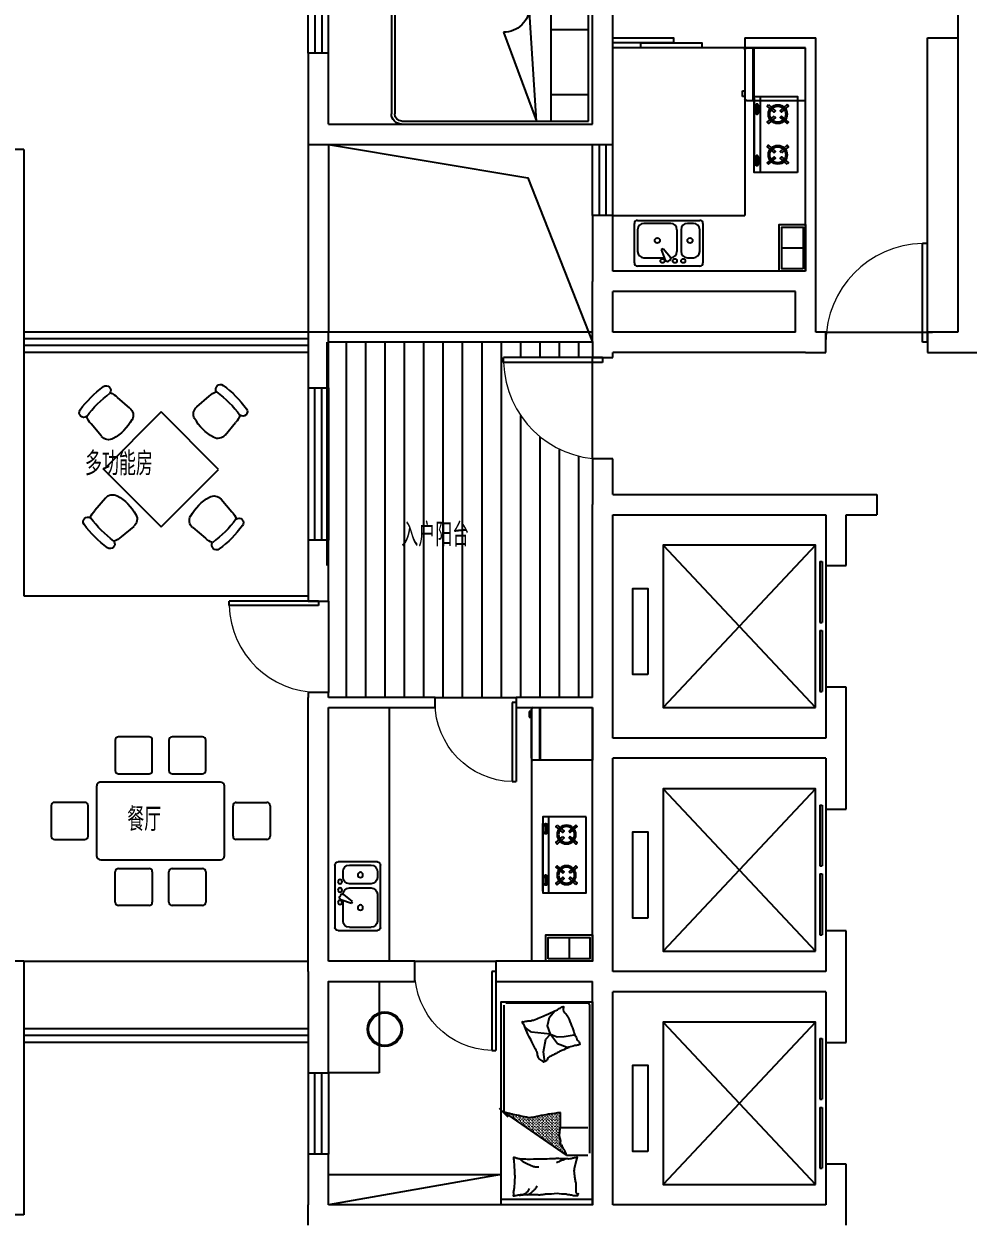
# Model space of a CAD drawing. Extents: x -355331 to -318731, y -592200 to -560200.
# Drawn here: x -346331 to -337031, y -579750 to -567963 of the extents above; entities that cross this region are included whole.
import ezdxf

# ---------------------------------------------------------------- set-up
doc = ezdxf.new("R2010")
doc.units = 0
doc.header["$LTSCALE"] = 1000
doc.header["$MEASUREMENT"] = 0
doc.layers.get('0').update_dxf_attribs({"linetype": 'CONTINUOUS'})
for name, color, linetype in [('BALCONY', 2, 'CONTINUOUS'), ('BATH', 6, 'CONTINUOUS'), ('H', 252, 'CONTINUOUS'), ('JIAJU', 252, 'CONTINUOUS'), ('WALL', 2, 'CONTINUOUS'), ('WIN', 4, 'CONTINUOUS'), ('WINDOW', 3, 'CONTINUOUS'), ('家具', 145, 'CONTINUOUS'), ('文字', 7, 'CONTINUOUS')]:
    doc.layers.add(name, color=color, linetype=linetype)
doc.styles.add('_TCH_WINDOW', font='SIMPLEX', dxfattribs={"height": 3.5, "bigfont": 'GBCBIG'})
doc.styles.add('DIM_FONT', font='ROMAND.shx', dxfattribs={"width": 0.7})
doc.styles.get("Standard").update_dxf_attribs({"font": 'GBENOR', "bigfont": 'GBCBIG'})

# ---------------------------------------------------------------- blocks, each defined once
blk = doc.blocks.new('A$C51354A1B')
for p, q in [((738, 1847), (1071, 1847)), ((1324, 1847), (1657, 1847)), ((702, 1478), (702, 1811)), ((1107, 1811), (1107, 1478)), ((1288, 1478), (1288, 1811)), ((1693, 1811), (1693, 1478)), ((1071, 1442), (738, 1442)), ((1657, 1442), (1324, 1442)), ((1853, 1345), (543, 1345)), ((498, 1300), (498, 540)), ((1898, 540), (1898, 1300)), ((0, 753), (0, 1086)), ((36, 1122), (369, 1122)), ((405, 1086), (405, 753)), ((1991, 1086), (1991, 753)), ((2360, 1122), (2027, 1122)), ((2396, 753), (2396, 1086)), ((369, 717), (36, 717)), ((2027, 717), (2360, 717)), ((543, 495), (1853, 495)), ((1071, 405), (738, 405)), ((1657, 405), (1324, 405)), ((702, 369), (702, 36)), ((1107, 36), (1107, 369)), ((1288, 369), (1288, 36)), ((1693, 36), (1693, 369)), ((738, 0), (1071, 0)), ((1324, 0), (1657, 0))]:
    blk.add_line(p, q)
for centre, radius, start, end in [((738, 1811), 36, 90, 180), ((1071, 1811), 36, 0, 90), ((1324, 1811), 36, 90, 180), ((1657, 1811), 36, 0, 90), ((738, 1478), 36, 180, 270), ((1071, 1478), 36, 270, 0), ((1324, 1478), 36, 180, 270), ((1657, 1478), 36, 270, 0), ((543, 1300), 45, 90, 180), ((1853, 1300), 45, 0, 90), ((36, 1086), 36, 90, 180), ((369, 1086), 36, 0, 90), ((2027, 1086), 36, 90, 180), ((36, 753), 36, 180, 270), ((369, 753), 36, 270, 0), ((2027, 753), 36, 180, 270), ((2360, 753), 36, 270, 0), ((543, 540), 45, 180, 270), ((1853, 540), 45, 270, 0), ((738, 369), 36, 90, 180), ((1071, 369), 36, 0, 90), ((1324, 369), 36, 90, 180), ((1657, 369), 36, 0, 90), ((738, 36), 36, 180, 270), ((1071, 36), 36, 270, 0), ((1324, 36), 36, 180, 270), ((1657, 36), 36, 270, 0)]:
    blk.add_arc(centre, radius, start, end)
at = {"layer": 'JIAJU'}
blk.add_arc((2360, 1086), 36, 0, 90, dxfattribs=at)
blk = doc.blocks.new('_E15UYS')
for p, q in [((-56, 0), (-56, 700)), ((-32, 635), (-22, 635)), ((-24, 619), (-24, 554)), ((-7, 619), (-24, 619)), ((-24, 554), (-7, 554)), ((-7, 554), (-7, 619)), ((0, 15), (0, 638)), ((-33, 544), (-22, 544)), ((-32, 162), (-22, 162)), ((-24, 146), (-24, 81)), ((-7, 146), (-24, 146)), ((-7, 81), (-7, 146)), ((-33, 71), (-22, 71)), ((-24, 81), (-7, 81))]:
    blk.add_line(p, q)
for points in [[(-400, 700), (0, 700), (0, 0), (-400, 0), (-400, 700)], [(-252, 518), (-241, 505), (-304, 449), (-316, 462), (-252, 518)], [(-185, 518), (-196, 505), (-132, 449), (-121, 462), (-185, 518)], [(-252, 181), (-241, 194), (-304, 250), (-316, 237), (-252, 181)], [(-185, 181), (-196, 194), (-132, 250), (-121, 237), (-185, 181)]]:
    blk.add_lwpolyline(points)
for points in [[(-304, 624), (-241, 567), (-252, 555), (-316, 611)], [(-132, 624), (-196, 567), (-185, 555), (-121, 611)], [(-304, 75), (-241, 132), (-252, 144), (-316, 88)], [(-132, 75), (-196, 132), (-185, 144), (-121, 88)]]:
    blk.add_lwpolyline(points, close=True)
for points in [[(-32, 635, 0.259034), (-36, 634, 0.076276), (-41, 622, 0.036515), (-43, 609, 0.026615), (-44, 590, 0.026615), (-43, 571, 0.036515), (-41, 557, 0.076276), (-36, 546, 0.259034), (-32, 544, 0.078462), (-31, 544, 0.056762)], [(-22, 635, 0.259034), (-25, 634, 0.076276), (-30, 622, 0.036515), (-33, 609, 0.026615), (-34, 590, 0.026615), (-33, 571, 0.036515), (-30, 557, 0.076276), (-25, 546, 0.259034), (-22, 544, 0.259034), (-18, 546, 0.056762), (-14, 554, 0.036515)], [(-13, 619, 0.008736), (-13, 622, 0.076276), (-18, 634, 0.259034), (-22, 635, 0.259034)], [(-32, 162, 0.259034), (-36, 161, 0.076276), (-41, 149, 0.036515), (-43, 136, 0.026615), (-44, 117, 0.026615), (-43, 98, 0.036515), (-41, 84, 0.076276), (-36, 73, 0.259034), (-32, 71, 0.078462), (-31, 71, 0.056762)], [(-22, 162, 0.259034), (-25, 161, 0.076276), (-30, 149, 0.036515), (-33, 136, 0.026615), (-34, 117, 0.026615), (-33, 98, 0.036515), (-30, 84, 0.076276), (-25, 73, 0.259034), (-22, 71, 0.259034), (-18, 73, 0.056762), (-14, 81, 0.036515)], [(-13, 146, 0.008736), (-13, 149, 0.076276), (-18, 161, 0.259034), (-22, 162, 0.259034)]]:
    blk.add_lwpolyline(points, format="xyb")
for centre, radius in [((-218, 536), 86.4), ((-218, 536), 73.5), ((-218, 163), 86.4), ((-218, 163), 73.5)]:
    blk.add_circle(centre, radius)
at = {"width": 0.8, "flags": 9}
for tag in ['XSIZE', 'YSIZE']:
    blk.add_attdef(tag, (0, 0), '', height=0.5, dxfattribs=at)
blk = doc.blocks.new('$plan$00000400')
for p, q in [((-517, 0), (0, 0)), ((-517, -584), (-517, 0)), ((0, 0), (0, -584)), ((0, -511), (-517, -511)), ((-17, -600), (-500, -600)), ((-477, -600), (-477, -623)), ((-477, -623), (-422, -623)), ((-422, -623), (-422, -600))]:
    blk.add_line(p, q)
at = {"lineweight": 13}
blk.add_line((0, -523), (-517, -523), dxfattribs=at)
for centre, start, end in [((-500, -584), 180, 270), ((-17, -584), 270, 360)]:
    blk.add_arc(centre, 16.7, start, end)
blk = doc.blocks.new('M_E25ESP')
at = {"color": 0, "linetype": 'ByBlock'}
for p, q in [((0, -307), (0, 307)), ((31, 338), (419, 338)), ((82, 245), (82, 40)), ((358, 307), (143, 307)), ((419, -20), (419, 245)), ((450, 307), (450, -307)), ((48, 2), (57, -12)), ((59, 31), (163, 70)), ((173, 53), (87, -18)), ((163, 70), (173, 53)), ((143, -82), (358, -82)), ((82, -184), (82, -245)), ((358, -123), (143, -123)), ((419, -245), (419, -184)), ((419, -338), (31, -338)), ((143, -307), (358, -307))]:
    blk.add_line(p, q, dxfattribs=at)
for centre, radius in [((251, 112), 25.6), ((51, 61), 20.5), ((51, -61), 20.5), ((51, -143), 20.5), ((251, -210), 25.6)]:
    blk.add_circle(centre, radius, dxfattribs=at)
for centre, radius, start, end in [((31, 307), 30.7, 90, 180), ((143, 245), 61.4, 90, 180), ((358, 245), 61.4, 0, 90), ((419, 307), 30.7, 0, 90), ((66, 12), 20.5, 110.5377, 210), ((74, -2), 20.5, 210, 309.4623), ((143, -20), 61.4, 180, 270), ((358, -20), 61.4, 270, 0), ((143, -184), 61.4, 90, 180), ((358, -184), 61.4, 0, 90), ((31, -307), 30.7, 180, 270), ((143, -245), 61.4, 180, 270), ((358, -245), 61.4, 270, 0), ((419, -307), 30.7, 270, 0)]:
    blk.add_arc(centre, radius, start, end, dxfattribs=at)
at = {"style": 'DIM_FONT', "width": 0.8, "flags": 9}
for tag in ['XSIZE', 'YSIZE']:
    blk.add_attdef(tag, (0, 0), '', height=0.5, dxfattribs=at)
blk = doc.blocks.new('A$C38CF082A')
at = {"layer": 'BATH'}
blk.add_line((235, 230), (25, 230), dxfattribs=at)
for points in [[(0, 460), (260, 460), (260, 0), (0, 0)], [(25, 435), (235, 435), (235, 25), (25, 25)]]:
    blk.add_lwpolyline(points, close=True, dxfattribs=at)
blk = doc.blocks.new('M_C54TQD')
for p, q in [((0, -52), (1500, -52)), ((26, -509), (26, -1968)), ((853, -489), (46, -489)), ((853, -489), (1472, -916)), ((46, -761), (915, -761)), ((1472, -1968), (1472, -916)), ((381, -1368), (395, -1471)), ((778, -1368), (698, -1472)), ((161, -1514), (137, -1518)), ((255, -1552), (161, -1514)), ((395, -1471), (369, -1593)), ((528, -1559), (509, -1470)), ((698, -1472), (623, -1603)), ((90, -1638), (87, -1645)), ((188, -1621), (90, -1638)), ((257, -1618), (188, -1621)), ((324, -1645), (255, -1552)), ((324, -1645), (257, -1618)), ((369, -1593), (324, -1645)), ((324, -1645), (510, -1664)), ((324, -1645), (355, -1728)), ((548, -1617), (528, -1559)), ((605, -1658), (548, -1617)), ((623, -1603), (605, -1658)), ((605, -1658), (734, -1626)), ((734, -1626), (837, -1640)), ((837, -1640), (873, -1660)), ((355, -1728), (335, -1810)), ((510, -1664), (560, -1700)), ((560, -1700), (572, -1709)), ((592, -1767), (580, -1861)), ((605, -1658), (594, -1752)), ((605, -1658), (655, -1721)), ((655, -1721), (720, -1769)), ((335, -1810), (281, -1873)), ((720, -1769), (813, -1769)), ((46, -1988), (1452, -1988))]:
    blk.add_line(p, q)
blk.add_lwpolyline([(0, -2000), (0, 0), (1500, 0), (1500, -2000)], close=True)
for points in [[(101, -127, -0.263368), (73, -108, -0.494818), (82, -89, -0.049225), (100, -88, -0.036831), (124, -89, -0.031893), (161, -97, 0.035782), (195, -104, 0.032941), (285, -110, 0.026564), (396, -104, 0.017905), (434, -99, -0.033397), (454, -97, -0.03204), (491, -97, 0.018442), (555, -101, 0.010837), (620, -100, 0.014624), (668, -97, 0.111249), (691, -89, -0.153708), (708, -86, -0.076444), (715, -87, -0.215512), (717, -89, -0.585858), (714, -92, 0.363489), (709, -95, 0.191716), (709, -106, -0.129675), (711, -123, -0.01735), (708, -140, 0.019326), (706, -155, 0.018818), (699, -223, 0.021828), (698, -283, 0.006204), (700, -316, 0.001963), (706, -423, 0.028341), (710, -459, -0.117014), (709, -468, -0.36606), (708, -469, -0.03973), (694, -466, -0.048309), (681, -461, 0.062981), (670, -457, 0.04058), (647, -454, 0.014345), (580, -451, 0.005484), (454, -452, 0.007153), (358, -455, 0.008762), (316, -458, -0.008153), (270, -461, -0.06251), (213, -456, 0.078669), (167, -454, 0.047825), (145, -459, -0.034494), (114, -466, -0.023571), (89, -469, -0.510228), (88, -468), (95, -438), (116, -356, 0.073041), (118, -336, 0.023305), (112, -275, 0.018299), (108, -252, -0.01097), (101, -214, -0.042281), (98, -180, -0.027201), (101, -126)], [(575, -101, 0.027842), (551, -111, 0.048685), (539, -119, 0.023666), (511, -144, 0.031223), (492, -164, 0.046801), (486, -172, 0.023191), (478, -189)], [(657, -95, 0.088153), (622, -98, 0.088153), (591, -114, 0.077547), (569, -135, 0.077547), (555, -162)], [(810, -127, -0.263368), (782, -108, -0.494818), (791, -89, -0.049225), (809, -88, -0.036831), (833, -89, -0.031893), (871, -97, 0.035782), (905, -104, 0.032941), (994, -110, 0.026564), (1106, -104, 0.017905), (1143, -99, -0.033397), (1163, -97, -0.03204), (1200, -97, 0.018442), (1265, -101, 0.010837), (1329, -100, 0.014624), (1377, -97, 0.111249), (1400, -89, -0.153708), (1417, -86, -0.076444), (1424, -87, -0.215512), (1426, -89, -0.585858), (1423, -92, 0.363489), (1419, -95, 0.191716), (1419, -106, -0.129675), (1421, -123, -0.01735), (1418, -140, 0.019326), (1415, -155, 0.018818), (1408, -223, 0.021828), (1407, -283, 0.006204), (1409, -316, 0.001963), (1415, -423, 0.028341), (1419, -459, -0.117014), (1419, -468, -0.36606), (1417, -469, -0.03973), (1404, -466, -0.048309), (1390, -461, 0.062981), (1379, -457, 0.04058), (1356, -454, 0.014345), (1289, -451, 0.005484), (1164, -452, 0.007153), (1067, -455, 0.008762), (1025, -458, -0.008153), (979, -461, -0.06251), (922, -456, 0.078669), (877, -454, 0.047825), (854, -459, -0.034494), (823, -466, -0.023571), (798, -469, -0.510228), (797, -468), (805, -438), (825, -356, 0.073041), (827, -336, 0.023305), (821, -275, 0.018299), (817, -252, -0.01097), (810, -214, -0.042281), (807, -180, -0.027201), (810, -126)], [(1284, -101, 0.027842), (1260, -111, 0.048685), (1248, -119, 0.023666), (1220, -144, 0.031223), (1201, -164, 0.046801), (1196, -172, 0.023191), (1188, -189)], [(1366, -95, 0.088153), (1332, -98, 0.088153), (1300, -114, 0.077547), (1279, -135, 0.077547), (1265, -162)], [(99, -143, -0.05369), (114, -156, -0.070312), (122, -168, -0.015448), (125, -177, -0.013244), (129, -187, -0.082127), (132, -205, -0.064164), (129, -228)], [(101, -127, -0.077379), (136, -152, -0.077379), (161, -187, -0.047525), (171, -211, -0.047525), (176, -238)], [(191, -454, 0.009729), (219, -445, 0.009729), (246, -435, 0.007971), (267, -426, 0.007971), (289, -416)], [(661, -455, 0.016108), (622, -429, 0.024599), (595, -414, 0.009477), (546, -391, 0.015937), (516, -378, 0.072521), (500, -375, 0.033339), (463, -375)], [(901, -454, 0.009729), (928, -445, 0.009729), (955, -435, 0.007971), (977, -426, 0.007971), (998, -416)], [(853, -489, -0.085272), (917, -599, -0.124044), (926, -686), (912, -782), (914, -912)], [(914, -912, 0.007867), (1032, -894, 0.009508), (1128, -876, 0.006616), (1193, -862, -0.023828), (1212, -858, -0.080713), (1230, -859, -0.009591), (1383, -891, -0.013133), (1416, -899, -0.007859), (1472, -916)], [(464, -1480, 0.025626), (476, -1478, 0.0108), (605, -1436, 0.00456), (692, -1405, 0.01125), (727, -1391, 0.069394), (746, -1380, -0.079756), (763, -1371, -0.106399), (778, -1368, -0.328642), (782, -1372, -0.299547), (779, -1378, 0.189917), (774, -1387, 0.033518), (773, -1397, 0.075627), (773, -1402, 0.053489), (776, -1410, 0.017838), (788, -1432, 0.038394), (805, -1456, -0.059529), (816, -1472, -0.035943), (826, -1498, -0.011245), (852, -1585, -0.006203), (862, -1624, 0.010783), (868, -1647, 0.019485), (873, -1660, 0.005062), (892, -1710, 0.101392), (909, -1736, -0.223768), (914, -1749, -0.25558), (911, -1754, -0.081563), (895, -1759, -0.071805), (878, -1759, 0.069985), (861, -1759, 0.03546), (801, -1772, 0.029432), (732, -1797, 0.001554), (699, -1811, -0.00152), (665, -1826, -0.004735), (629, -1840, 0.00382), (586, -1859, 0.296001), (564, -1891, -0.649774), (542, -1900, -0.02319), (538, -1895, 0.0288), (534, -1892, 0.005727), (527, -1886, -0.004358), (519, -1878, -0.027528), (502, -1861, -0.046214), (493, -1850, -0.194121), (490, -1833, 0.133719), (489, -1809, 0.005779), (482, -1787, 0.008882)]]:
    blk.add_lwpolyline(points, format="xyb")
blk.add_lwpolyline([(58, -1583, 0.101392), (40, -1559, -0.223768), (34, -1546, -0.25558), (36, -1541, -0.081563), (52, -1535, -0.071805), (69, -1534, 0.069985), (86, -1532, 0.03546), (145, -1515, 0.029432), (211, -1485, 0.001554), (244, -1468, -0.00152), (276, -1451, -0.004735), (311, -1433, 0.00382), (353, -1412, 0.296001), (372, -1378, -0.649774), (393, -1367, -0.02319), (398, -1372, 0.0288), (402, -1375, 0.005727), (409, -1380, -0.004358), (418, -1387, -0.027528), (436, -1403, -0.046214), (445, -1414, -0.194121), (450, -1430, 0.133719), (453, -1454, 0.011505), (471, -1496, 0.008882), (497, -1550, 0.012426), (535, -1618, -0.033612), (547, -1644), (570, -1701), (588, -1744, 0.224341), (603, -1757, -0.722772), (603, -1766, -0.103513), (599, -1767, 0.053465), (592, -1767, 0.030109), (569, -1772, -0.031436), (547, -1776, -0.05324), (532, -1776, 0.05518), (517, -1777, 0.056271), (492, -1783, 0.0108), (366, -1835, 0.00456), (281, -1873, 0.01125), (247, -1889, 0.069394), (229, -1902, -0.079756), (213, -1912, -0.106399), (199, -1915, -0.328642), (195, -1912, -0.299547), (196, -1906, 0.189917), (201, -1896, 0.033518), (202, -1886, 0.075627), (201, -1882, 0.053489), (197, -1874, 0.017838), (184, -1853, 0.038394), (165, -1830, -0.059529), (153, -1815, -0.035943), (140, -1790, -0.011245), (108, -1705, -0.006203), (95, -1667, 0.010783), (87, -1645, 0.019485), (82, -1632, 0.005062)], format="xyb", close=True)
for centre, start, end in [((46, -509), 90, 180), ((46, -741), 180, 270), ((46, -1968), 180, 270), ((1452, -1968), 270, 0)]:
    blk.add_arc(centre, 20, start, end)
at = {"style": 'DIM_FONT', "width": 0.8, "flags": 9}
for tag in ['XSIZE', 'YSIZE']:
    blk.add_attdef(tag, (0, 0), '', height=0.5, dxfattribs=at)
blk = doc.blocks.new('M_C5')
for p, q in [((-71, 21), (-106, 120)), ((-60, 63), (-50, 152)), ((-28, 86), (7, 160)), ((-9, 88), (59, 149)), ((-54, -14), (-154, 45)), ((12, 83), (112, 114)), ((26, 75), (152, 50)), ((42, 53), (156, -35)), ((48, 21), (102, -123)), ((-26, -30), (-153, -47)), ((14, -26), (-99, -126)), ((41, -2), (5, -160))]:
    blk.add_line(p, q)
for centre, radius in [((0, 0), 160), ((-11, 28), 60)]:
    blk.add_circle(centre, radius)
at = {"width": 0.8, "flags": 9}
for tag in ['XSIZE', 'YSIZE']:
    blk.add_attdef(tag, (0, 0), '', height=0.5, dxfattribs=at)
blk = doc.blocks.new('ccui')
for points in [[(-566, 1078), (-507, 683), (-111, 742), (-170, 1137)], [(-226, -1197), (-285, -801), (111, -742), (170, -1137)]]:
    blk.add_lwpolyline(points, close=True)
at = {"rotation": 188.5031322324077}
blk.add_blockref('M_C5', (-332, 911), dxfattribs=at)
at = {"extrusion": (1e-16, 0, -1), "zscale": -1}
for name, p, rotation in [('M_C54TQD', (-111, -742), 81.49686775637126), ('M_C5', (51, -968), 351.4968677675923)]:
    blk.add_blockref(name, p, dxfattribs=dict(at, rotation=rotation))
blk = doc.blocks.new('A$C639E48C9')
for p, q in [((499, 1410), (376, 1516)), ((1158, 1397), (1280, 1503)), ((284, 793), (849, 1359)), ((849, 1359), (1415, 793)), ((220, 1131), (116, 1255)), ((1437, 1119), (1540, 1243)), ((849, 228), (284, 793)), ((1415, 793), (849, 228)), ((259, 499), (154, 376)), ((1397, 511), (1503, 389)), ((538, 220), (414, 116)), ((1119, 232), (1243, 129))]:
    blk.add_line(p, q)
for centre, radius, start, end in [((896, 734), 1104, 126.5445, 143.4555), ((960, 670), 1104, 126.5445, 143.4555), ((266, 1584), 46, 323.4555, 486.5445), ((246, 1385), 184, 45, 71.382), ((1410, 1373), 184, 108.618, 135), ((1391, 1572), 46, 53.4555, 216.5445), ((696, 657), 1104, 36.5445, 53.4555), ((761, 722), 1104, 36.5445, 53.4555), ((46, 1364), 46, 143.4555, 306.5445), ((246, 1385), 184, 198.7878, 225), ((439, 1339), 92, 331.1087, 410), ((1217, 1327), 92, 130, 208.8913), ((1410, 1373), 184, 315, 341.2122), ((1611, 1352), 46, 233.4555, 396.5445), ((107, 1523), 471, 298.8913, 331.1087), ((1549, 1510), 471, 208.8913, 241.1087), ((291, 1190), 92, 220, 298.8913), ((1366, 1178), 92, 241.1087, 320), ((330, 439), 92, 61.1087, 140), ((146, 107), 471, 28.8913, 61.1087), ((1510, 120), 471, 118.8913, 151.1087), ((1327, 452), 92, 40, 118.8913), ((284, 246), 184, 135, 161.382), ((1373, 259), 184, 18.618, 45), ((85, 266), 46, 53.4555, 216.5445), ((935, 896), 1104, 216.5445, 233.4555), ((999, 960), 1104, 216.5445, 233.4555), ((479, 291), 92, 310, 388.8913), ((1178, 303), 92, 151.1087, 230), ((657, 973), 1104, 306.5445, 323.4555), ((722, 908), 1104, 306.5445, 323.4555), ((1572, 278), 46, 323.4555, 486.5445), ((1373, 259), 184, 225, 251.2122), ((305, 46), 46, 233.4555, 396.5445), ((284, 246), 184, 288.7878, 315), ((1352, 58), 46, 143.4555, 306.5445)]:
    blk.add_arc(centre, radius, start, end)
blk = doc.blocks.new('A$C2BE95EC8')
for p, q in [((100, 1200), (1980, 1200)), ((1980, 1200), (1980, 0)), ((0, 100), (0, 1100)), ((32, 106), (32, 1100)), ((102, 1170), (1570, 1170)), ((1104, 294), (1428, 1170)), ((1428, 1170), (1358, 43)), ((1570, 36), (1570, 1170)), ((1570, 1170), (1941, 1170)), ((1941, 1170), (1941, 36)), ((1941, 912), (1570, 912)), ((1941, 271), (1570, 271)), ((1980, 0), (100, 0)), ((1570, 36), (102, 36)), ((1941, 36), (1570, 36))]:
    blk.add_line(p, q)
for centre, radius, start, end in [((100, 1100), 100, 90, 180), ((102, 1100), 70, 90, 180), ((1109, 45), 249, 359.3329, 451.129), ((100, 100), 100, 180, 270), ((102, 106), 70, 180, 270)]:
    blk.add_arc(centre, radius, start, end)
blk = doc.blocks.new('afdsdddd')
at = {"layer": '家具', "ltscale": 0.5}
h = blk.add_hatch(dxfattribs=at)
h.set_pattern_fill('GRASS', color=8, scale=20, angle=720, style=0)
h.set_pattern_definition([(270, (3953778.553, 1825982.611), (-14.14213562, -14.14213562), [3.75, -24.53427126]), (315, (3953778.553, 1825982.61), (-14.14213562, -14.14213562), [3.75, -16.25]), (225, (3953778.553, 1825982.61), (-14.14213562, 14.14213562), [3.75, -16.25])])
edge = h.paths.add_edge_path()
edge.add_ellipse((3885934, -1455091), major_axis=(530, 1757), ratio=1, start_angle=179.0398, end_angle=180.841, ccw=False)
edge.add_ellipse((3885522, -1456198), major_axis=(465, 465), ratio=1, start_angle=209.0648, end_angle=212.0745, ccw=False)
edge.add_ellipse((3886098, -1452836), major_axis=(-3978, 832), ratio=1, start_angle=88.8927, end_angle=91.0907, ccw=False)
edge.add_ellipse((3885181, -1456740), major_axis=(-41.1, 41.1), ratio=1, start_angle=124.2724, end_angle=142.7304, ccw=False)
edge.add_ellipse((3885126, -1456609), major_axis=(-137, 137), ratio=1, start_angle=142.7304, end_angle=148.1904, ccw=False)
edge.add_ellipse((3885661, -1459265), major_axis=(2457, 542), ratio=1, start_angle=89.2297, end_angle=90.746)
edge.add_ellipse((3885514, -1459368), major_axis=(-475, 2544), ratio=1, start_angle=-1.0904, end_angle=1.0887)
edge.add_ellipse((3885496, -1460579), major_axis=(-565, 3738), ratio=1, start_angle=-0.9046, end_angle=0.8984)
edge.add_line((3884872, -1456851), (3884871, -1456721))
edge.add_line((3884871, -1456721), (3884884, -1456626))
edge.add_ellipse((3885053, -1456563), major_axis=(-127, 127), ratio=1, start_angle=36.8644, end_angle=65.1488, ccw=False)
edge.add_ellipse((3885164, -1456299), major_axis=(-265, 265), ratio=1, start_angle=65.1488, end_angle=84.6445, ccw=False)
edge.add_line((3884812, -1456428), (3885430, -1456855))
at = {"layer": '家具', "color": 8, "ltscale": 0.5}
for p, q in [((3884558, -1455992), (3885458, -1455992)), ((3884812, -1456428), (3884604, -1456428)), ((3884812, -1456428), (3885430, -1456855)), ((3884584, -1456448), (3884584, -1457907)), ((3884604, -1456700), (3884874, -1456700)), ((3885477, -1456891, 343), (3885393, -1456807, 343)), ((3885430, -1457907), (3885430, -1456855)), ((3885028, -1457346), (3885041, -1457449)), ((3884808, -1457492), (3884783, -1457495)), ((3884902, -1457530), (3884808, -1457492)), ((3885041, -1457449), (3885016, -1457571)), ((3884737, -1457616), (3884734, -1457622)), ((3884835, -1457598), (3884737, -1457616)), ((3884904, -1457595), (3884835, -1457598)), ((3884971, -1457623), (3884902, -1457530)), ((3884971, -1457623), (3884904, -1457595)), ((3885016, -1457571), (3884971, -1457623)), ((3884971, -1457623), (3885157, -1457641)), ((3884971, -1457623), (3885002, -1457705)), ((3885002, -1457705), (3884981, -1457788)), ((3885157, -1457641), (3885207, -1457678)), ((3885207, -1457678), (3885219, -1457686)), ((3884981, -1457788), (3884928, -1457850)), ((3884604, -1457927), (3885410, -1457927))]:
    blk.add_line(p, q, dxfattribs=at)
blk.add_lwpolyline([(3884558, -1457939), (3884558, -1455939), (3885458, -1455939), (3885458, -1457939)], close=True, dxfattribs=at)
for points in [[(3884723, -1456066, 0.263368), (3884695, -1456047, 0.494818), (3884704, -1456029, 0.049225), (3884722, -1456027, 0.036831), (3884746, -1456029, 0.031893), (3884784, -1456037, -0.035782), (3884818, -1456044, -0.032941), (3884907, -1456050, -0.026564), (3885019, -1456044, -0.017905), (3885056, -1456038, 0.033397), (3885076, -1456036, 0.03204), (3885113, -1456037, -0.018442), (3885178, -1456040, -0.010837), (3885242, -1456039, -0.014624), (3885290, -1456036, -0.111249), (3885313, -1456029, 0.153708), (3885330, -1456025, 0.076444), (3885337, -1456027, 0.215512), (3885339, -1456029, 0.585858), (3885337, -1456032, -0.363489), (3885332, -1456034, -0.191716), (3885332, -1456046, 0.129675), (3885334, -1456062, 0.01735), (3885331, -1456079, -0.019326), (3885328, -1456094, -0.018818), (3885321, -1456163, -0.021828), (3885320, -1456222, -0.006204), (3885322, -1456256, -0.001963), (3885328, -1456363, -0.028341), (3885332, -1456399, 0.117014), (3885332, -1456408, 0.36606), (3885330, -1456409, 0.03973), (3885317, -1456406, 0.048309), (3885303, -1456400, -0.062981), (3885292, -1456396, -0.04058), (3885269, -1456393, -0.014345), (3885202, -1456391, -0.005484), (3885077, -1456392, -0.007153), (3884981, -1456395, -0.008762), (3884938, -1456397, 0.008153), (3884892, -1456400, 0.06251), (3884835, -1456396, -0.078669), (3884790, -1456394, -0.047825), (3884767, -1456398, 0.034494), (3884736, -1456406, 0.023571), (3884711, -1456409, 0.510228), (3884710, -1456408), (3884718, -1456378), (3884738, -1456295, -0.073041), (3884740, -1456276, -0.023305), (3884735, -1456214, -0.018299), (3884730, -1456192, 0.01097), (3884723, -1456154, 0.042281), (3884720, -1456119, 0.027201), (3884723, -1456066)], [(3885197, -1456040, -0.027842), (3885173, -1456051, -0.048685), (3885161, -1456059, -0.023666), (3885133, -1456083, -0.031223), (3885114, -1456104, -0.046801), (3885109, -1456111, -0.023191), (3885101, -1456128)], [(3885279, -1456034, -0.088153), (3885245, -1456038, -0.088153), (3885213, -1456053, -0.077547), (3885192, -1456075, -0.077547), (3885178, -1456102)], [(3885283, -1456395, -0.016108), (3885244, -1456368, -0.024599), (3885217, -1456353, -0.009477), (3885168, -1456330, -0.015937), (3885138, -1456318, -0.072521), (3885122, -1456314, -0.033339), (3885086, -1456314)], [(3884812, -1456428, 0.085272), (3884875, -1456538, 0.124044), (3884884, -1456626), (3884871, -1456721), (3884872, -1456851)], [(3884814, -1456393, -0.009729), (3884841, -1456384, -0.009729), (3884868, -1456374, -0.007971), (3884890, -1456365, -0.007971), (3884911, -1456355)], [(3884872, -1456851, -0.007867), (3884990, -1456833, -0.009508), (3885087, -1456815, -0.006616), (3885152, -1456801, 0.023828), (3885170, -1456798, 0.080713), (3885189, -1456798, 0.009591), (3885341, -1456830, 0.013133), (3885375, -1456839, 0.007859), (3885430, -1456855)]]:
    blk.add_lwpolyline(points, format="xyb", dxfattribs=at)
blk.add_lwpolyline([(3884705, -1457561, -0.101392), (3884686, -1457537, 0.223768), (3884680, -1457524, 0.25558), (3884683, -1457519, 0.081563), (3884698, -1457513, 0.071805), (3884715, -1457511, -0.069985), (3884733, -1457510, -0.03546), (3884791, -1457492, -0.029432), (3884858, -1457462, -0.001554), (3884890, -1457445, 0.00152), (3884923, -1457428, 0.004735), (3884957, -1457411, -0.00382), (3884999, -1457390, -0.296001), (3885019, -1457356, 0.649774), (3885039, -1457345, 0.02319), (3885044, -1457349, -0.0288), (3885048, -1457353, -0.005727), (3885055, -1457358, 0.004358), (3885064, -1457365, 0.027528), (3885083, -1457380, 0.046214), (3885092, -1457391, 0.194121), (3885096, -1457407, -0.133719), (3885099, -1457431, -0.011505), (3885118, -1457474, -0.008882), (3885144, -1457528, -0.012426), (3885181, -1457596, 0.033612), (3885194, -1457622), (3885217, -1457678), (3885235, -1457721, -0.224341), (3885249, -1457735, 0.722772), (3885249, -1457744, 0.103513), (3885246, -1457744, -0.053465), (3885238, -1457744, -0.030109), (3885215, -1457749, 0.031436), (3885193, -1457753, 0.05324), (3885178, -1457754, -0.05518), (3885164, -1457754, -0.056271), (3885138, -1457761, -0.0108), (3885013, -1457812, -0.00456), (3884928, -1457850, -0.01125), (3884894, -1457867, -0.069394), (3884876, -1457879, 0.079756), (3884860, -1457890, 0.106399), (3884846, -1457893, 0.328642), (3884841, -1457890, 0.299547), (3884843, -1457883, -0.189917), (3884848, -1457874, -0.033518), (3884848, -1457864, -0.075627), (3884847, -1457859, -0.053489), (3884844, -1457852, -0.017838), (3884830, -1457831, -0.038394), (3884811, -1457808, 0.059529), (3884800, -1457792, 0.035943), (3884787, -1457767, 0.011245), (3884755, -1457683, 0.006203), (3884742, -1457644, -0.010783), (3884734, -1457622, -0.019485), (3884728, -1457609, -0.005062)], format="xyb", close=True, dxfattribs=at)
blk.add_arc((3884604, -1457907), 20, 180, 270, dxfattribs=at)
blk = doc.blocks.new('$TCHSYS$DOOR2D')
for p, q in [((0.45, 0.975), (0.5, 0.975)), ((0.45, 0), (0.45, 0.975)), ((0.5, 0), (0.5, 0.975)), ((0.5, 0), (0.45, 0))]:
    blk.add_line(p, q)
at = {"lineweight": 13}
blk.add_arc((0.475, 0), 0.975, 91.4693, 180, dxfattribs=at)
blk = doc.blocks.new('$TCHSYS$WIN2D')
for p, q in [((-0.5, 0.5), (0.5, 0.5)), ((0.5, 0.1667), (-0.5, 0.1667)), ((0.5, -0.1667), (-0.5, -0.1667)), ((-0.5, -0.5), (0.5, -0.5))]:
    blk.add_line(p, q)
blk = doc.blocks.new('$DorLib2D$00000127')
at = {"color": 0, "linetype": 'Continuous'}
for p, q in [((-0.0333, 0.7949, -93.75), (-0.5333, 0.7949, -93.75)), ((-0.5333, 0.7949, -93.75), (-0.5333, 0.6904, -93.75)), ((-0.0333, 0.7949, -93.75), (-0.0333, 0.6904, -93.75)), ((0.0333, 0.7949, -93.75), (0.0333, 0.6904, -93.75)), ((0.5333, 0.7949, -93.75), (0.0333, 0.7949, -93.75)), ((0.5333, 0.7949, -93.75), (0.5333, 0.6904, -93.75)), ((-0.0333, 0.6904, -93.75), (-0.5333, 0.6904, -93.75)), ((0.5333, 0.6904, -93.75), (0.0333, 0.6904, -93.75)), ((0.5, 0.5, -93.75), (-0.5, 0.5, -93.75))]:
    blk.add_line(p, q, dxfattribs=at)

msp = doc.modelspace()

# ---------------------------------------------------------------- hatches: boundary and pattern name
at = {"layer": 'H'}
h = msp.add_hatch(dxfattribs=at)
h.set_pattern_fill('ANSI31', color=256, scale=120, angle=225, style=0)
h.set_pattern_definition([(270, (-951799.98, -787155.7), (190.5, -6e-14), [])])
h.paths.add_polyline_path([(-341481, -574600), (-340731, -574600), (-340731, -572700), (-340731, -572245, -0.37709), (-341606, -571300), (-341606, -571300), (-341606, -571250), (-340731, -571250), (-340731, -571100), (-343431, -571100), (-343431, -573300), (-343331, -573300), (-343331, -573500), (-343331, -573650), (-343331, -574550), (-343331, -574600), (-342281, -574600)])
h.paths.add_polyline_path([(-342712, -573254), (-341151, -573254), (-341151, -572667), (-342712, -572667)], flags=24)

# ---------------------------------------------------------------- linework, layer by layer
at = {"layer": 'BALCONY'}
for p, q in [((-343531, -568600), (-343531, -571000)), ((-343331, -569150), (-343331, -571000)), ((-340731, -571000), (-343531, -571000)), ((-340731, -571100), (-343331, -571100))]:
    msp.add_line(p, q, dxfattribs=at)
msp.add_lwpolyline([(-343331, -569150), (-341369, -569481), (-340731, -571100)], dxfattribs=at)
at = {"layer": 'BATH'}
for p, q in [((-339231, -568704), (-339231, -569850)), ((-340531, -569850), (-339231, -569850)), ((-342731, -577200), (-342731, -574700)), ((-341331, -574700), (-341331, -577200))]:
    msp.add_line(p, q, dxfattribs=at)
at = {"layer": 'JIAJU', "linetype": 'ByBlock'}
for p, q in [((-337431, -571000), (-337431, -568100)), ((-337431, -568100), (-337131, -568100))]:
    msp.add_line(p, q, dxfattribs=at)
at = {"layer": 'JIAJU'}
for p, q in [((-343331, -579300), (-341631, -579300)), ((-341631, -579300), (-343331, -579600))]:
    msp.add_line(p, q, dxfattribs=at)
msp.add_lwpolyline([(-342831, -578300), (-343331, -578300), (-343331, -577400), (-342831, -577400)], close=True, dxfattribs=at)
for radius in [170, 160]:
    msp.add_circle((-342776, -577869), radius, dxfattribs=at)
at = {"layer": 'WALL'}
for p, q in [((-337131, -561100), (-337131, -571000)), ((-340531, -569050), (-340531, -566100)), ((-340731, -568950), (-340731, -566300)), ((-339231, -568100), (-338531, -568100)), ((-339231, -568100), (-339231, -568200)), ((-338531, -570500), (-338531, -568100)), ((-343331, -568250), (-343531, -568250)), ((-343531, -568250), (-343531, -569150)), ((-343331, -568950), (-343331, -568250)), ((-339231, -568200), (-338631, -568200)), ((-338631, -570400), (-338631, -568200)), ((-343331, -568950), (-340731, -568950)), ((-340531, -569150), (-340531, -569050)), ((-346331, -569200), (-346531, -569200)), ((-346331, -569200), (-346331, -570000)), ((-343531, -569150), (-340731, -569150)), ((-340731, -569150), (-340531, -569150)), ((-340531, -569850), (-340731, -569850)), ((-340731, -569850), (-340731, -570500)), ((-340531, -570400), (-340531, -569850)), ((-346331, -570000), (-346331, -573600)), ((-340731, -571100), (-340731, -570500)), ((-338631, -570400), (-340531, -570400)), ((-338531, -571000), (-338531, -570500)), ((-340531, -571000), (-340531, -570600)), ((-338731, -570600), (-340531, -570600)), ((-338731, -571000), (-338731, -570600)), ((-343531, -571000), (-343531, -571550)), ((-343331, -571000), (-343531, -571000)), ((-343331, -571550), (-343331, -571000)), ((-338731, -571000), (-340531, -571000)), ((-338431, -571000), (-338531, -571000)), ((-338431, -571200), (-338431, -571000)), ((-337131, -571000), (-337431, -571000)), ((-337431, -571000), (-337431, -571200)), ((-340731, -571100), (-340731, -571250)), ((-340531, -571250), (-340531, -571200)), ((-338631, -571200), (-340531, -571200)), ((-338631, -571200), (-338431, -571200)), ((-337431, -571200), (-337031, -571200)), ((-337031, -571200), (-336631, -571200)), ((-340731, -571250), (-340531, -571250)), ((-343531, -571550), (-343331, -571550)), ((-340531, -572250), (-340731, -572250)), ((-340731, -572250), (-340731, -572700)), ((-340531, -572600), (-340531, -572250)), ((-340531, -572600), (-338331, -572600)), ((-338331, -572600), (-337931, -572600)), ((-337931, -572600), (-337931, -572800)), ((-340731, -574600), (-340731, -572700)), ((-340531, -572800), (-338431, -572800)), ((-340531, -574600), (-340531, -572800)), ((-338431, -572800), (-338431, -573300)), ((-338231, -573300), (-338231, -572800)), ((-338231, -572800), (-337931, -572800)), ((-343331, -573050), (-343531, -573050)), ((-343531, -573050), (-343531, -573650)), ((-343331, -573650), (-343331, -573050)), ((-338431, -573300), (-338231, -573300)), ((-343531, -573650), (-343331, -573650)), ((-338231, -574500), (-338431, -574500)), ((-338431, -574500), (-338431, -575000)), ((-338231, -575100), (-338231, -574500)), ((-343331, -574550), (-343531, -574550)), ((-343531, -574550), (-343531, -574600)), ((-343531, -577300), (-343531, -574600)), ((-343331, -574600), (-343331, -574550)), ((-342281, -574600), (-343331, -574600)), ((-342281, -574700), (-342281, -574600)), ((-340731, -574600), (-341481, -574600)), ((-341481, -574600), (-341481, -574700)), ((-340531, -575000), (-340531, -574600)), ((-343331, -574700), (-342281, -574700)), ((-343331, -577200), (-343331, -574700)), ((-341481, -574700), (-340731, -574700)), ((-340731, -575100), (-340731, -574700)), ((-340731, -577200), (-340731, -575100)), ((-338431, -575000), (-340531, -575000)), ((-338231, -575700), (-338231, -575100)), ((-340531, -577300), (-340531, -575200)), ((-338431, -575200), (-340531, -575200)), ((-338431, -575200), (-338431, -575700)), ((-338431, -575700), (-338231, -575700)), ((-338231, -576900), (-338431, -576900)), ((-338431, -576900), (-338431, -577300)), ((-338231, -577400), (-338231, -576900)), ((-346331, -577200), (-346531, -577200)), ((-346331, -577200), (-346331, -579700)), ((-342481, -577200), (-343331, -577200)), ((-342481, -577400), (-342481, -577200)), ((-340731, -577200), (-341681, -577200)), ((-341681, -577200), (-341681, -577400)), ((-343531, -577300), (-343531, -578300)), ((-338431, -577300), (-340531, -577300)), ((-340531, -577300), (-340531, -577300)), ((-343331, -578300), (-343331, -577400)), ((-343331, -577400), (-342481, -577400)), ((-341681, -577400), (-340731, -577400)), ((-340731, -579600), (-340731, -577400)), ((-340731, -577400), (-340731, -577400)), ((-338231, -578000), (-338231, -577400)), ((-340531, -579600), (-340531, -577500)), ((-338431, -577500), (-340531, -577500)), ((-338431, -577500), (-338431, -578000)), ((-338431, -578000), (-338231, -578000)), ((-343531, -578300), (-343331, -578300)), ((-343331, -579100), (-343531, -579100)), ((-343531, -579100), (-343531, -579600)), ((-343331, -579600), (-343331, -579100)), ((-338231, -579200), (-338431, -579200)), ((-338431, -579200), (-338431, -579600)), ((-338231, -579800), (-338231, -579200)), ((-346331, -579700), (-346531, -579700)), ((-343531, -579600), (-343531, -579600)), ((-343531, -579800), (-343531, -579600)), ((-340731, -579600), (-343331, -579600)), ((-338581, -579600), (-340531, -579600)), ((-338431, -579600), (-338581, -579600))]:
    msp.add_line(p, q, dxfattribs=at)
at = {"layer": 'WIN'}
for p, q in [((-340034, -573100), (-338534, -574700)), ((-338534, -573100), (-340034, -574700)), ((-340034, -575500), (-338534, -577100)), ((-338534, -575500), (-340034, -577100)), ((-340034, -577800), (-338534, -579400)), ((-338534, -577800), (-340034, -579400))]:
    msp.add_line(p, q, dxfattribs=at)
for points in [[(-338534, -574700), (-338534, -573100), (-340034, -573100), (-340034, -574700)], [(-340184, -574375), (-340334, -574375), (-340334, -573525), (-340184, -573525)], [(-338534, -577100), (-338534, -575500), (-340034, -575500), (-340034, -577100)], [(-340184, -576775), (-340334, -576775), (-340334, -575925), (-340184, -575925)], [(-338534, -579400), (-338534, -577800), (-340034, -577800), (-340034, -579400)], [(-340184, -579075), (-340334, -579075), (-340334, -578225), (-340184, -578225)]]:
    msp.add_lwpolyline(points, close=True, dxfattribs=at)
at = {"layer": 'WINDOW'}
for p, q in [((-339031, -568200), (-340531, -568200)), ((-343531, -571000), (-346331, -571000)), ((-343531, -571067), (-346331, -571067)), ((-338431, -571000), (-337431, -571000)), ((-338381, -571000), (-337381, -571000)), ((-343531, -571133), (-346331, -571133)), ((-343531, -571200), (-346331, -571200)), ((-340731, -572250), (-340731, -571250)), ((-346331, -573600), (-343531, -573600)), ((-343331, -573650), (-343331, -574550)), ((-342281, -574600), (-341481, -574600)), ((-346331, -577200), (-343531, -577200)), ((-342481, -577200), (-341681, -577200)), ((-343531, -577867), (-346331, -577867)), ((-343531, -577933), (-346331, -577933)), ((-343531, -578000), (-346331, -578000))]:
    msp.add_line(p, q, dxfattribs=at)
for points in [[(-339931, -568150), (-340531, -568150), (-340531, -568100), (-339931, -568100)], [(-339654, -568200), (-340254, -568200), (-340254, -568150), (-339654, -568150)]]:
    msp.add_lwpolyline(points, close=True, dxfattribs=at)

# ---------------------------------------------------------------- block references
at = {"layer": 'BATH', "xscale": -1}
for name, p, rotation in [('$plan$00000400', (-338631, -568200), 270), ('M_E25ESP', (-343268, -576559), 180)]:
    msp.add_blockref(name, p, dxfattribs=dict(at, rotation=rotation))
at = {"layer": 'BATH', "yscale": 1.071428571362047, "zscale": 1.07142857142857}
for p, xscale, rotation in [((-339139, -568678), 1.071428571362047, 179.9999999937744), ((-341220, -576526), -1.071428571362047, 6.2254202e-09)]:
    msp.add_blockref('_E15UYS', p, dxfattribs=dict(at, xscale=xscale, rotation=rotation))
at = {"layer": 'BATH'}
for name, p, rotation in [('M_E25ESP', (-339980, -570349), 90), ('$plan$00000400', (-340731, -575217), 270)]:
    msp.add_blockref(name, p, dxfattribs=dict(at, rotation=rotation))
at = {"layer": 'JIAJU', "xscale": -1}
for name, p, rotation in [('A$C2BE95EC8', (-342711, -567750), 180), ('ccui', (-346531, -571434), 188.5034132969659)]:
    msp.add_blockref(name, p, dxfattribs=dict(at, rotation=rotation))
msp.add_blockref('A$C639E48C9', (-344130, -573146), dxfattribs=at)
at = {"layer": 'JIAJU', "xscale": 0.899999999684921, "yscale": 0.8999999999068677, "zscale": 0.9, "rotation": 179.9997182176405}
msp.add_blockref('A$C51354A1B', (-343907, -574989, 0), dxfattribs=at)
at = {"layer": 'WALL'}
for p, rotation in [((-338631, -569940), 180), ((-340731, -577200), 90)]:
    msp.add_blockref('A$C38CF082A', p, dxfattribs=dict(at, rotation=rotation))
at = {"layer": 'WINDOW'}
for name, p, xscale, yscale, zscale, rotation in [('$TCHSYS$WIN2D', (-343431, -567650), 1200, 200, 1200, 90), ('$TCHSYS$WIN2D', (-340631, -569500), 700, -200, 700, 90), ('$TCHSYS$DOOR2D', (-337931, -571100), -1000, -1000, -1000, 180), ('$TCHSYS$DOOR2D', (-340631, -571750), 1000, 1000, 1000, 90), ('$TCHSYS$WIN2D', (-343431, -572300), -1500, 200, -1500, 90), ('$DorLib2D$00000127', (-338331, -573900), 1199.999999999993, 200, 1200, 89.99991650827452), ('$TCHSYS$DOOR2D', (-343431, -574100), 900, 900, 900, 90), ('$DorLib2D$00000127', (-338331, -576300), 1199.999999999993, 200, 1200, 89.99991650827452), ('$DorLib2D$00000127', (-338331, -578600), 1199.999999999993, 200, 1200, 89.99991650828008), ('$TCHSYS$WIN2D', (-343431, -578700), -800.000000000001, 200, -800, 89.9999969668524)]:
    msp.add_blockref(name, p, dxfattribs=dict(at, xscale=xscale, yscale=yscale, zscale=zscale, rotation=rotation))
at = {"layer": 'WINDOW', "xscale": 800, "yscale": -800, "zscale": 800}
for p in [(-341881, -574650), (-342081, -577300)]:
    msp.add_blockref('$TCHSYS$DOOR2D', p, dxfattribs=at)
at = {"layer": '家具', "color": 4, "rotation": 180}
msp.add_blockref('afdsdddd', (3543827, -2035540), dxfattribs=at)

# ---------------------------------------------------------------- texts
at = {"layer": '文字', "style": '_TCH_WINDOW'}
for s, p in [('多功能房', (-345730, -572412)), ('入户阳台', (-342614, -573113)), ('餐厅', (-345313, -575917))]:
    msp.add_text(s, height=232.3, dxfattribs=at).set_placement(p)

doc.saveas('drawing.dxf')
